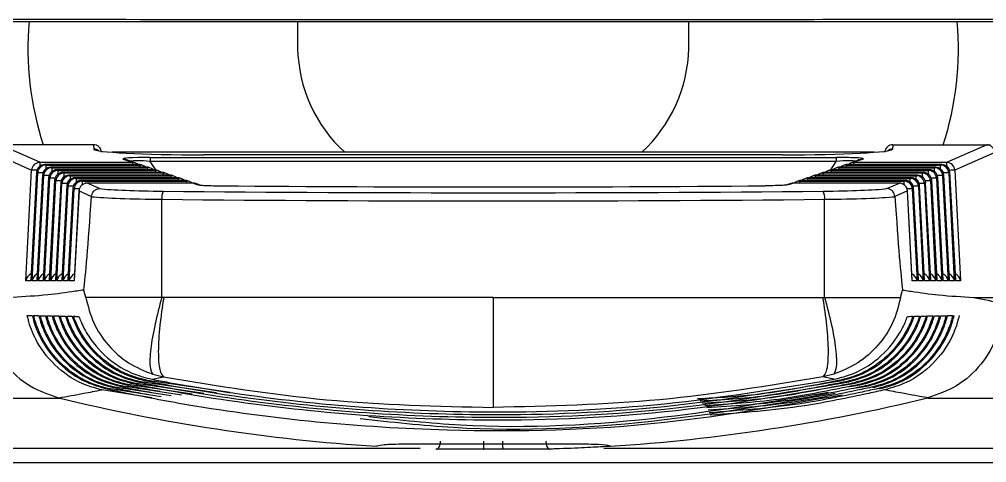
# Model space of a CAD drawing. Extents: x 11 to 120, y 2 to 94.
# Drawn here: x 54.605 to 55.792, y 11.711 to 12.256 of the extents above; entities that cross this region are included whole.
import ezdxf

# ---------------------------------------------------------------- set-up
doc = ezdxf.new("R2010")
doc.units = 0
doc.header["$MEASUREMENT"] = 0
doc.layers.add('OBJECT', color=7, linetype='CONTINUOUS')

msp = doc.modelspace()

# ---------------------------------------------------------------- linework, layer by layer
at = {"layer": 'OBJECT'}
for p, q in [((54.9465, 12.2534), (54.9465, 12.2207)), ((55.4265, 12.2207), (55.4265, 12.2534)), ((54.63, 12.0805), (54.5809, 12.1021)), ((54.6959, 12.1021), (54.581, 12.1021)), ((54.6959, 12.1021), (54.6964, 12.0967)), ((54.6959, 12.1021), (54.6959, 12.1021)), ((55.6771, 12.1021), (55.6766, 12.0967)), ((55.6771, 12.1021), (55.792, 12.1021)), ((55.6771, 12.1021), (55.6771, 12.1021)), ((55.7431, 12.0805), (55.7921, 12.1021)), ((55.792, 12.1021), (55.7969, 12.1021)), ((54.571, 12.0926), (54.62, 12.071)), ((55.6542, 12.0928), (54.7188, 12.0928)), ((54.7655, 12.0865), (55.6075, 12.0865)), ((54.7655, 12.0865), (54.7655, 12.0815)), ((55.5415, 12.0897), (54.8315, 12.0897)), ((54.8315, 12.0896), (54.8315, 12.0897)), ((55.5415, 12.0896), (54.8315, 12.0896)), ((55.5415, 12.0896), (55.5415, 12.0897)), ((55.6075, 12.0865), (55.6075, 12.0815)), ((55.802, 12.0926), (55.753, 12.071)), ((54.63, 12.0805), (54.7438, 12.0805)), ((54.63, 12.0805), (54.63, 12.0758)), ((54.7515, 12.0778), (54.636, 12.0778)), ((54.636, 12.0778), (54.6374, 12.0772)), ((54.7515, 12.0778), (54.636, 12.0778)), ((54.636, 12.0778), (54.636, 12.0778)), ((54.6374, 12.0772), (54.7533, 12.0772)), ((54.6374, 12.0772), (54.6374, 12.0725)), ((54.761, 12.0745), (54.6434, 12.0745)), ((54.6434, 12.0745), (54.6448, 12.0739)), ((54.761, 12.0745), (54.6434, 12.0745)), ((54.6434, 12.0745), (54.6434, 12.0745)), ((54.6448, 12.0739), (54.7628, 12.0739)), ((54.6448, 12.0739), (54.6448, 12.0692)), ((54.7325, 12.0843), (54.7438, 12.0805)), ((54.747, 12.0799), (54.7358, 12.0838)), ((54.7438, 12.0805), (54.7438, 12.0778)), ((54.7533, 12.0772), (54.7515, 12.0778)), ((54.7515, 12.0778), (54.7515, 12.0778)), ((54.7533, 12.0745), (54.7533, 12.0772)), ((54.7566, 12.0767), (54.7548, 12.0773)), ((54.7628, 12.0739), (54.761, 12.0745)), ((54.761, 12.0745), (54.761, 12.0745)), ((54.7628, 12.0713), (54.7628, 12.0739)), ((54.7661, 12.0734), (54.7643, 12.074)), ((55.6075, 12.0815), (54.7655, 12.0815)), ((54.7723, 12.0711), (54.7655, 12.0815)), ((55.6007, 12.0711), (55.6075, 12.0815)), ((55.6087, 12.074), (55.6069, 12.0734)), ((55.612, 12.0745), (55.6102, 12.0739)), ((55.6102, 12.0739), (55.7282, 12.0739)), ((55.6102, 12.0739), (55.6102, 12.0713)), ((55.7296, 12.0745), (55.612, 12.0745)), ((55.7296, 12.0745), (55.612, 12.0745)), ((55.612, 12.0745), (55.612, 12.0745)), ((55.6182, 12.0773), (55.6165, 12.0767)), ((55.6215, 12.0778), (55.6197, 12.0772)), ((55.6197, 12.0772), (55.7356, 12.0772)), ((55.6197, 12.0772), (55.6197, 12.0745)), ((55.737, 12.0778), (55.6215, 12.0778)), ((55.737, 12.0778), (55.6215, 12.0778)), ((55.6215, 12.0778), (55.6215, 12.0778)), ((55.6372, 12.0838), (55.626, 12.0799)), ((55.6405, 12.0843), (55.6292, 12.0805)), ((55.6292, 12.0805), (55.7431, 12.0805)), ((55.6292, 12.0778), (55.6292, 12.0805)), ((55.6369, 12.0837), (55.6341, 12.0837)), ((55.7282, 12.0739), (55.7296, 12.0745)), ((55.7282, 12.0692), (55.7282, 12.0739)), ((55.7296, 12.0745), (55.7296, 12.0745)), ((55.7356, 12.0772), (55.737, 12.0778)), ((55.7356, 12.0725), (55.7356, 12.0772)), ((55.737, 12.0778), (55.737, 12.0778)), ((55.7431, 12.0758), (55.7431, 12.0805)), ((54.613, 11.9351), (54.62, 12.071)), ((54.626, 12.0684), (54.6189, 11.9363)), ((54.6261, 12.0683), (54.6189, 11.9351)), ((54.6206, 11.9351), (54.6275, 12.0677)), ((54.6261, 12.0683), (54.626, 12.0684)), ((54.6275, 12.0677), (54.6261, 12.0683)), ((54.6335, 12.0651), (54.6265, 11.9363)), ((54.6335, 12.0651), (54.6265, 11.9351)), ((54.6282, 11.9351), (54.6349, 12.0645)), ((54.6349, 12.0645), (54.6335, 12.0651)), ((54.6335, 12.0651), (54.6335, 12.0651)), ((54.6409, 12.0618), (54.6341, 11.9363)), ((54.641, 12.0618), (54.6341, 11.9351)), ((54.6413, 12.0642), (54.6349, 12.0645)), ((54.641, 12.0618), (54.6409, 12.0618)), ((54.6424, 12.0612), (54.641, 12.0618)), ((54.7705, 12.0713), (54.6509, 12.0713)), ((54.6509, 12.0713), (54.6523, 12.0706)), ((54.7705, 12.0713), (54.6509, 12.0713)), ((54.6509, 12.0713), (54.6509, 12.0713)), ((54.6523, 12.0706), (54.7723, 12.0706)), ((54.6523, 12.0706), (54.6523, 12.066)), ((54.7801, 12.068), (54.6583, 12.068)), ((54.6583, 12.068), (54.6597, 12.0674)), ((54.7801, 12.068), (54.6583, 12.068)), ((54.6583, 12.068), (54.6583, 12.068)), ((54.6597, 12.0674), (54.7819, 12.0674)), ((54.6597, 12.0674), (54.6597, 12.0627)), ((54.7896, 12.0647), (54.6658, 12.0647)), ((54.6658, 12.0647), (54.6672, 12.0641)), ((54.7896, 12.0647), (54.6658, 12.0647)), ((54.6658, 12.0647), (54.6658, 12.0647)), ((54.6672, 12.0641), (54.7914, 12.0641)), ((54.6672, 12.0641), (54.6672, 12.0594)), ((54.7991, 12.0615), (54.6732, 12.0615)), ((54.6732, 12.0615), (54.6732, 12.0614)), ((54.6732, 12.0614), (54.6746, 12.0608)), ((54.7991, 12.0614), (54.6732, 12.0614)), ((54.7723, 12.0706), (54.7705, 12.0713)), ((54.7705, 12.0713), (54.7705, 12.0713)), ((54.7723, 12.068), (54.7723, 12.0706)), ((54.7756, 12.0701), (54.7738, 12.0707)), ((54.7819, 12.0674), (54.7801, 12.068)), ((54.7801, 12.068), (54.7801, 12.068)), ((54.7819, 12.0647), (54.7819, 12.0674)), ((54.7851, 12.0668), (54.7833, 12.0675)), ((54.7914, 12.0641), (54.7896, 12.0647)), ((54.7896, 12.0647), (54.7896, 12.0647)), ((54.7914, 12.0615), (54.7914, 12.0641)), ((54.7946, 12.0636), (54.7928, 12.0642)), ((54.7991, 12.0614), (54.7991, 12.0615)), ((54.8009, 12.0608), (54.7991, 12.0614)), ((55.5739, 12.0614), (55.5721, 12.0608)), ((55.6998, 12.0615), (55.5739, 12.0615)), ((55.5739, 12.0615), (55.5739, 12.0614)), ((55.6998, 12.0614), (55.5739, 12.0614)), ((55.5802, 12.0642), (55.5784, 12.0636)), ((55.5834, 12.0647), (55.5816, 12.0641)), ((55.5816, 12.0641), (55.7058, 12.0641)), ((55.5816, 12.0641), (55.5816, 12.0615)), ((55.7073, 12.0647), (55.5834, 12.0647)), ((55.7073, 12.0647), (55.5834, 12.0647)), ((55.5834, 12.0647), (55.5834, 12.0647)), ((55.5897, 12.0675), (55.5879, 12.0668)), ((55.593, 12.068), (55.5912, 12.0674)), ((55.5912, 12.0674), (55.7133, 12.0674)), ((55.5912, 12.0674), (55.5912, 12.0647)), ((55.7147, 12.068), (55.593, 12.068)), ((55.7147, 12.068), (55.593, 12.068)), ((55.593, 12.068), (55.593, 12.068)), ((55.5992, 12.0707), (55.5974, 12.0701)), ((55.6025, 12.0713), (55.6007, 12.0706)), ((55.6007, 12.0706), (55.7207, 12.0706)), ((55.6007, 12.0706), (55.6007, 12.068)), ((55.7221, 12.0713), (55.6025, 12.0713)), ((55.7221, 12.0713), (55.6025, 12.0713)), ((55.6025, 12.0713), (55.6025, 12.0713)), ((55.6984, 12.0608), (55.6998, 12.0614)), ((55.6998, 12.0614), (55.6998, 12.0615)), ((55.7058, 12.0641), (55.7073, 12.0647)), ((55.7058, 12.0594), (55.7058, 12.0641)), ((55.7073, 12.0647), (55.7073, 12.0647)), ((55.7133, 12.0674), (55.7147, 12.068)), ((55.7133, 12.0627), (55.7133, 12.0674)), ((55.7147, 12.068), (55.7147, 12.068)), ((55.7207, 12.0706), (55.7221, 12.0713)), ((55.7207, 12.066), (55.7207, 12.0706)), ((55.7221, 12.0713), (55.7221, 12.0713)), ((55.732, 12.0618), (55.7306, 12.0612)), ((55.7381, 12.0645), (55.7317, 12.0642)), ((55.7389, 11.9351), (55.732, 12.0618)), ((55.7321, 12.0618), (55.732, 12.0618)), ((55.7389, 11.9363), (55.7321, 12.0618)), ((55.7395, 12.0651), (55.7381, 12.0645)), ((55.7381, 12.0645), (55.7448, 11.9351)), ((55.7465, 11.9351), (55.7395, 12.0651)), ((55.7396, 12.0651), (55.7395, 12.0651)), ((55.7465, 11.9363), (55.7396, 12.0651)), ((55.7469, 12.0683), (55.7455, 12.0677)), ((55.7455, 12.0677), (55.7524, 11.9351)), ((55.747, 12.0684), (55.7469, 12.0683)), ((55.7541, 11.9351), (55.7469, 12.0683)), ((55.7541, 11.9363), (55.747, 12.0684)), ((55.753, 12.071), (55.76, 11.9351)), ((54.6359, 11.9351), (54.6424, 12.0612)), ((54.6483, 12.0585), (54.6417, 11.9363)), ((54.6484, 12.0585), (54.6418, 11.9351)), ((54.6435, 11.9351), (54.6498, 12.0579)), ((54.6484, 12.0585), (54.6483, 12.0585)), ((54.6498, 12.0579), (54.6484, 12.0585)), ((54.6558, 12.0553), (54.6494, 11.9363)), ((54.6558, 12.0553), (54.6494, 11.9351)), ((54.6511, 11.9351), (54.6573, 12.0546)), ((54.6573, 12.0546), (54.6558, 12.0553)), ((54.6558, 12.0553), (54.6558, 12.0553)), ((54.6632, 12.052), (54.657, 11.9363)), ((54.6633, 12.052), (54.657, 11.9351)), ((54.6587, 11.9351), (54.6647, 12.0514)), ((54.6633, 12.052), (54.6632, 12.052)), ((54.6647, 12.0514), (54.6633, 12.052)), ((54.6746, 12.0608), (54.8009, 12.0608)), ((54.6746, 12.0608), (54.6746, 12.0562)), ((54.8086, 12.0582), (54.6806, 12.0582)), ((54.6806, 12.0582), (54.6821, 12.0575)), ((54.8086, 12.0582), (54.6806, 12.0582)), ((54.6806, 12.0582), (54.6806, 12.0582)), ((54.6821, 12.0575), (54.8104, 12.0575)), ((54.6821, 12.0575), (54.6821, 12.0529)), ((54.8181, 12.0549), (54.6881, 12.0549)), ((54.7033, 12.0482), (54.6881, 12.0549)), ((54.8181, 12.0549), (54.6881, 12.0549)), ((54.6881, 12.0549), (54.6881, 12.0549)), ((54.8009, 12.0582), (54.8009, 12.0608)), ((54.8042, 12.0603), (54.8023, 12.0609)), ((54.8104, 12.0575), (54.8086, 12.0582)), ((54.8086, 12.0582), (54.8086, 12.0582)), ((54.8104, 12.0549), (54.8104, 12.0575)), ((54.8137, 12.057), (54.8118, 12.0576)), ((54.8181, 12.0549), (54.823, 12.0532)), ((54.8181, 12.0549), (54.8181, 12.0549)), ((54.8262, 12.0527), (54.8214, 12.0544)), ((55.5517, 12.0544), (55.5468, 12.0527)), ((55.5549, 12.0549), (55.5501, 12.0532)), ((55.685, 12.0549), (55.5549, 12.0549)), ((55.685, 12.0549), (55.5549, 12.0549)), ((55.5549, 12.0549), (55.5549, 12.0549)), ((55.5612, 12.0576), (55.5593, 12.057)), ((55.5644, 12.0582), (55.5626, 12.0575)), ((55.5626, 12.0575), (55.691, 12.0575)), ((55.5626, 12.0575), (55.5626, 12.0549)), ((55.6924, 12.0582), (55.5644, 12.0582)), ((55.6924, 12.0582), (55.5644, 12.0582)), ((55.5644, 12.0582), (55.5644, 12.0582)), ((55.5707, 12.0609), (55.5689, 12.0603)), ((55.5721, 12.0608), (55.6984, 12.0608)), ((55.5721, 12.0608), (55.5721, 12.0582)), ((55.6697, 12.0482), (55.685, 12.0549)), ((55.685, 12.0549), (55.685, 12.0549)), ((55.691, 12.0575), (55.6924, 12.0582)), ((55.691, 12.0529), (55.691, 12.0575)), ((55.6924, 12.0582), (55.6924, 12.0582)), ((55.6984, 12.0562), (55.6984, 12.0608)), ((55.7097, 12.052), (55.7083, 12.0514)), ((55.7083, 12.0514), (55.7143, 11.9351)), ((55.716, 11.9351), (55.7097, 12.052)), ((55.7098, 12.052), (55.7097, 12.052)), ((55.716, 11.9363), (55.7098, 12.052)), ((55.7172, 12.0553), (55.7158, 12.0546)), ((55.7158, 12.0546), (55.7219, 11.9351)), ((55.7237, 11.9363), (55.7172, 12.0553)), ((55.7236, 11.9351), (55.7172, 12.0553)), ((55.7172, 12.0553), (55.7172, 12.0553)), ((55.7246, 12.0585), (55.7232, 12.0579)), ((55.7232, 12.0579), (55.7295, 11.9351)), ((55.7313, 11.9351), (55.7246, 12.0585)), ((55.7247, 12.0585), (55.7246, 12.0585)), ((55.7313, 11.9363), (55.7247, 12.0585)), ((55.7306, 12.0612), (55.7372, 11.9351)), ((54.6706, 12.0487), (54.6646, 11.9363)), ((54.6707, 12.0487), (54.6646, 11.9351)), ((54.6663, 11.9351), (54.6722, 12.0481)), ((54.6707, 12.0487), (54.6706, 12.0487)), ((54.6722, 12.0481), (54.6707, 12.0487)), ((54.6781, 12.0455), (54.6722, 11.9363)), ((54.6782, 12.0454), (54.6722, 11.9351)), ((54.6781, 12.0455), (54.6782, 12.0454)), ((54.6782, 12.0454), (54.6936, 12.0386)), ((54.6936, 12.0386), (54.6936, 12.0383)), ((55.6949, 12.0454), (55.6794, 12.0386)), ((55.6794, 12.0386), (55.6794, 12.0383)), ((55.7008, 11.9363), (55.6949, 12.0455)), ((55.6949, 12.0454), (55.6949, 12.0455)), ((55.7008, 11.9351), (55.6949, 12.0454)), ((55.7023, 12.0487), (55.7009, 12.0481)), ((55.7009, 12.0481), (55.7067, 11.9351)), ((55.7084, 11.9351), (55.7023, 12.0487)), ((55.7024, 12.0487), (55.7023, 12.0487)), ((55.7084, 11.9363), (55.7024, 12.0487)), ((54.7798, 11.9146), (54.7798, 12.0351)), ((55.5932, 11.9146), (55.5932, 12.0351)), ((54.6189, 11.9351), (54.613, 11.9351)), ((54.6265, 11.9351), (54.6206, 11.9351)), ((54.6341, 11.9351), (54.6282, 11.9351)), ((54.6418, 11.9351), (54.6359, 11.9351)), ((54.6494, 11.9351), (54.6435, 11.9351)), ((54.657, 11.9351), (54.6511, 11.9351)), ((54.6646, 11.9351), (54.6587, 11.9351)), ((54.6722, 11.9351), (54.6663, 11.9351)), ((55.7067, 11.9351), (55.7008, 11.9351)), ((55.7143, 11.9351), (55.7084, 11.9351)), ((55.7219, 11.9351), (55.716, 11.9351)), ((55.7295, 11.9351), (55.7236, 11.9351)), ((55.7372, 11.9351), (55.7313, 11.9351)), ((55.7448, 11.9351), (55.7389, 11.9351)), ((55.7524, 11.9351), (55.7465, 11.9351)), ((55.76, 11.9351), (55.7541, 11.9351)), ((54.6865, 11.9146), (54.6842, 11.9236)), ((55.6865, 11.9146), (55.6888, 11.9236)), ((54.7822, 11.9146), (54.7798, 11.9146)), ((55.5908, 11.9146), (55.5932, 11.9146)), ((55.7761, 11.9146), (55.8115, 11.9146)), ((54.7605, 11.8121), (54.7621, 11.8125)), ((54.8637, 11.7977), (54.7621, 11.8125)), ((54.7685, 11.8139), (54.7818, 11.8168)), ((54.7686, 11.8201), (54.7818, 11.8168)), ((55.6044, 11.8201), (55.5912, 11.8168)), ((55.6045, 11.8139), (55.5912, 11.8168)), ((55.6125, 11.8121), (55.6109, 11.8125)), ((54.7674, 11.7913), (54.7061, 11.8009)), ((54.7124, 11.8022), (54.7141, 11.8025)), ((54.779, 11.7924), (54.7141, 11.8025)), ((54.7205, 11.8038), (54.7221, 11.8041)), ((54.7911, 11.7935), (54.7221, 11.8041)), ((54.7285, 11.8054), (54.7301, 11.8057)), ((54.8038, 11.7945), (54.7301, 11.8057)), ((54.7365, 11.807), (54.7381, 11.8074)), ((54.8172, 11.7955), (54.7381, 11.8074)), ((54.7445, 11.8087), (54.7461, 11.809)), ((54.8315, 11.7963), (54.7461, 11.809)), ((54.7525, 11.8104), (54.7541, 11.8107)), ((54.8469, 11.7971), (54.7541, 11.8107)), ((55.6205, 11.8104), (55.6189, 11.8107)), ((55.6241, 11.8051), (55.6365, 11.807)), ((55.6285, 11.8087), (55.6269, 11.809)), ((55.6322, 11.8035), (55.6446, 11.8054)), ((55.6365, 11.807), (55.6349, 11.8074)), ((55.6446, 11.8054), (55.6429, 11.8057)), ((55.6526, 11.8038), (55.6509, 11.8041)), ((55.6606, 11.8022), (55.659, 11.8025)), ((53.2275, 11.7908), (54.6546, 11.7908)), ((54.6531, 11.7912), (54.6532, 11.7912)), ((55.72, 11.7912), (55.7198, 11.7912)), ((55.7204, 11.7908), (57.1455, 11.7908)), ((55.097, 11.7289), (53.4015, 11.7289)), ((55.0431, 11.7316), (55.0431, 11.7316)), ((56.9715, 11.7289), (55.3221, 11.7289)), ((55.3299, 11.7316), (55.3299, 11.7316)), ((55.1743, 11.728), (55.1743, 11.728)), ((55.1987, 11.728), (55.1987, 11.728)), ((54.1341, 11.7115), (56.2389, 11.7115))]:
    msp.add_line(p, q, dxfattribs=at)
for centre, radius, start, end in [((55.0037, 12.2209), 0.3882, 175.2035, 197.8335), ((55.3711, 12.2207), 0.3864, 342.1132, 4.8497), ((55.1244, 12.2241), 0.1779, 181.0688, 227.5241), ((55.2486, 12.2241), 0.1779, 312.4759, 358.9312), ((54.6959, 12.0921), 0.01, 5, 90), ((55.6771, 12.0921), 0.01, 90, 175), ((54.6964, 12.0867), 0.01, 52.3681, 90.0221), ((55.6766, 12.0867), 0.01, 89.9779, 127.6319), ((54.6301, 12.0704), 0.01, 90.5775, 176.7662), ((54.636, 12.0678), 0.01, 90, 176.9163), ((54.6361, 12.0678), 0.01, 90.5783, 176.7662), ((54.6375, 12.0672), 0.01, 90.5783, 176.7662), ((54.6434, 12.0645), 0.01, 90, 176.9163), ((54.6435, 12.0645), 0.01, 90.5783, 176.7662), ((54.6449, 12.0639), 0.01, 90.5775, 176.7662), ((54.7326, 12.0746), 0.00976, 71.0233, 90.4718), ((54.7439, 12.0707), 0.00976, 71.024, 90.4712), ((54.7438, 12.0705), 0.01, 47.2005, 71.0172), ((54.7515, 12.0678), 0.01, 71.0172, 90), ((54.7516, 12.068), 0.00976, 71.0233, 90.4718), ((54.7534, 12.0674), 0.00976, 71.0238, 90.4713), ((54.7533, 12.0672), 0.01, 47.226, 71.0172), ((54.761, 12.0645), 0.01, 71.0172, 90), ((54.7611, 12.0648), 0.00976, 71.024, 90.4712), ((54.7629, 12.0642), 0.00976, 71.024, 90.4712), ((54.7628, 12.0639), 0.01, 47.2514, 71.0172), ((55.6102, 12.0639), 0.01, 108.9828, 132.7486), ((55.6101, 12.0642), 0.00976, 89.5288, 108.976), ((55.612, 12.0645), 0.01, 90, 108.9828), ((55.6119, 12.0648), 0.00976, 89.5288, 108.976), ((55.6197, 12.0672), 0.01, 108.9828, 132.774), ((55.6196, 12.0674), 0.00976, 89.5287, 108.9762), ((55.6215, 12.0678), 0.01, 90, 108.9828), ((55.6214, 12.068), 0.00976, 89.5282, 108.9767), ((55.6292, 12.0705), 0.01, 108.9828, 132.7995), ((55.6292, 12.0707), 0.00976, 89.5288, 108.976), ((55.6404, 12.0746), 0.00976, 89.5282, 108.9767), ((55.7281, 12.0639), 0.01, 3.2338, 89.4225), ((55.7296, 12.0645), 0.01, 3.0837, 90), ((55.7295, 12.0645), 0.01, 3.2338, 89.4217), ((55.7355, 12.0672), 0.01, 3.2338, 89.4217), ((55.737, 12.0678), 0.01, 3.0837, 90), ((55.7369, 12.0678), 0.01, 3.2338, 89.4217), ((55.743, 12.0704), 0.01, 3.2338, 89.4225), ((54.6129, 11.8159), 0.2552, 86.9544, 88.3925), ((54.6186, 11.7691), 0.2988, 87.0612, 88.2881), ((54.6509, 12.0613), 0.01, 90, 176.9163), ((54.651, 12.0612), 0.01, 90.5783, 176.7662), ((54.6524, 12.0606), 0.01, 90.5783, 176.7662), ((54.6583, 12.058), 0.01, 90, 176.9163), ((54.6584, 12.058), 0.01, 90.5781, 176.7667), ((54.6598, 12.0573), 0.01, 90.5775, 176.7662), ((54.6658, 12.0547), 0.01, 90, 176.9163), ((54.6659, 12.0547), 0.01, 90.5781, 176.7667), ((54.6673, 12.0541), 0.01, 90.5775, 176.7662), ((54.6732, 12.0515), 0.01, 90, 176.9163), ((54.6733, 12.0514), 0.01, 90.5782, 176.7665), ((54.7705, 12.0613), 0.01, 71.0172, 90), ((54.7706, 12.0615), 0.00976, 71.024, 90.4712), ((54.7724, 12.0609), 0.00975, 71.0131, 90.477), ((54.7723, 12.0607), 0.01, 47.2769, 71.0172), ((54.7801, 12.058), 0.01, 71.0172, 90), ((54.7801, 12.0582), 0.00976, 71.0233, 90.4718), ((54.7819, 12.0576), 0.00976, 71.024, 90.4712), ((54.7819, 12.0574), 0.01, 47.3024, 71.0172), ((54.7896, 12.0547), 0.01, 71.0172, 90), ((54.7896, 12.055), 0.00976, 71.0233, 90.4718), ((54.7915, 12.0543), 0.00976, 71.0233, 90.4718), ((54.7914, 12.0541), 0.01, 47.3279, 71.0172), ((54.7991, 12.0515), 0.01, 71.0172, 90), ((54.7992, 12.0517), 0.00976, 71.024, 90.4712), ((55.5739, 12.0515), 0.01, 90, 108.9828), ((55.5739, 12.0517), 0.00976, 89.5288, 108.976), ((55.5816, 12.0541), 0.01, 108.9828, 132.6721), ((55.5816, 12.0543), 0.00976, 89.5282, 108.9767), ((55.5834, 12.0547), 0.01, 90, 108.9828), ((55.5834, 12.055), 0.00976, 89.5282, 108.9767), ((55.5912, 12.0574), 0.01, 108.9828, 132.6976), ((55.5911, 12.0576), 0.00976, 89.5288, 108.976), ((55.593, 12.058), 0.01, 90, 108.9828), ((55.5929, 12.0582), 0.00976, 89.5282, 108.9767), ((55.6007, 12.0607), 0.01, 108.9828, 132.7231), ((55.6006, 12.0609), 0.00975, 89.523, 108.9869), ((55.6025, 12.0613), 0.01, 90, 108.9828), ((55.6024, 12.0615), 0.00976, 89.5288, 108.976), ((55.6998, 12.0515), 0.01, 3.0837, 90), ((55.6997, 12.0514), 0.01, 3.2335, 89.4218), ((55.7057, 12.0541), 0.01, 3.2338, 89.4225), ((55.7073, 12.0547), 0.01, 3.0837, 90), ((55.7072, 12.0547), 0.01, 3.2333, 89.4219), ((55.7132, 12.0573), 0.01, 3.2338, 89.4225), ((55.7147, 12.058), 0.01, 3.0837, 90), ((55.7146, 12.058), 0.01, 3.2333, 89.4219), ((55.7206, 12.0606), 0.01, 3.2338, 89.4217), ((55.7221, 12.0613), 0.01, 3.0837, 90), ((55.722, 12.0612), 0.01, 3.2338, 89.4217), ((55.7545, 11.7691), 0.2988, 91.7119, 92.9388), ((55.7588, 11.8476), 0.2234, 91.5052, 93.1478), ((54.6323, 11.7348), 0.3265, 87.1156, 88.2357), ((54.644, 11.835), 0.223, 86.8566, 88.4944), ((54.6514, 11.8317), 0.223, 86.8588, 88.4945), ((54.6747, 12.0508), 0.01, 90.5782, 176.7657), ((54.6589, 11.8288), 0.2226, 86.8581, 88.4949), ((54.6806, 12.0482), 0.01, 90, 176.9163), ((54.6807, 12.0481), 0.01, 90.5783, 176.7664), ((54.6822, 12.0475), 0.01, 90.5773, 176.7666), ((54.6881, 12.0449), 0.01, 90, 176.9163), ((54.6882, 12.0449), 0.01, 90.5785, 176.7662), ((54.801, 12.0511), 0.00976, 71.024, 90.4712), ((54.8009, 12.0508), 0.01, 47.3534, 71.0172), ((54.8086, 12.0482), 0.01, 71.0172, 90), ((54.8087, 12.0484), 0.00976, 71.0233, 90.4718), ((54.8105, 12.0478), 0.00976, 71.0233, 90.4718), ((54.8104, 12.0476), 0.01, 47.3789, 71.0172), ((54.8181, 12.0449), 0.01, 71.0172, 90), ((54.8182, 12.0451), 0.00976, 71.0233, 90.4718), ((54.823, 12.0435), 0.00976, 71.0233, 90.4718), ((55.55, 12.0435), 0.00976, 89.5282, 108.9767), ((55.5549, 12.0449), 0.01, 90, 108.9828), ((55.5548, 12.0451), 0.00976, 89.5282, 108.9767), ((55.5626, 12.0476), 0.01, 108.9828, 132.6211), ((55.5625, 12.0478), 0.00976, 89.5282, 108.9767), ((55.5644, 12.0482), 0.01, 90, 108.9828), ((55.5643, 12.0484), 0.00976, 89.5282, 108.9767), ((55.5721, 12.0508), 0.01, 108.9828, 132.6466), ((55.572, 12.0511), 0.00976, 89.5288, 108.976), ((55.685, 12.0449), 0.01, 3.0837, 90), ((55.6848, 12.0449), 0.01, 3.2338, 89.4215), ((55.6909, 12.0475), 0.01, 3.2334, 89.4227), ((55.6924, 12.0482), 0.01, 3.0837, 90), ((55.6923, 12.0481), 0.01, 3.2336, 89.4217), ((55.6983, 12.0508), 0.01, 3.2343, 89.4218), ((55.7142, 11.8288), 0.2226, 91.5051, 93.1419), ((55.7216, 11.8317), 0.223, 91.5055, 93.1412), ((55.7291, 11.835), 0.223, 91.5056, 93.1434), ((55.7407, 11.7348), 0.3265, 91.7643, 92.8844), ((54.6663, 11.8251), 0.2231, 86.8619, 88.4934), ((54.7968, 12.0372), 0.0171, 152.4553, 187.0246), ((55.5763, 12.0372), 0.0171, 352.9754, 27.5447), ((55.7067, 11.8251), 0.2231, 91.5066, 93.1381), ((55.1865, 13.9771), 2.25, 256.2899, 266.3463), ((55.1865, 13.9771), 2.25, 273.6537, 283.7101)]:
    msp.add_arc(centre, radius, start, end, dxfattribs=at)
for centre, major_axis, ratio, start_param, end_param in [((55.7688, 12.0921), (0.0253, 0.0094), 0.138337, 0.351347, 0.357701), ((55.7921, 12.0921), (-0.00206, 0.00979), 0.992047, 4.559084, 6.071166), ((54.8319, 12.0968), (0.1355, 0), 0.052561, 3.146183, 4.709383), ((54.7802, 12.0839), (0.0482, -0.0008), 0.049658, 1.8811, 3.292626), ((55.5411, 12.0968), (0.1355, 0), 0.052561, 4.715395, 6.278595), ((55.5928, 12.0839), (0.0482, 0.0008), 0.049658, 6.132152, 7.543678), ((54.7802, 12.0739), (0.04, -0.0068), 0.131783, 1.969122, 2.906286), ((55.5928, 12.0739), (0.04, 0.0068), 0.131783, 0.687541, 1.17247), ((55.5928, 12.0739), (0.04, 0.0068), 0.131783, 0.235307, 0.687541), ((55.1865, 12.1649), (2.1693, 0), 0.052827, 4.557874, 4.866904), ((54.8015, 14.2043), (0.1191, 2.2897), 0.00637, 3.231059, 3.472172), ((54.8015, 12.0408), (0.12, 0), 0.048402, 3.594014, 4.530635), ((54.8015, 12.0508), (0.11, 0), 0.052802, 3.609101, 4.530635), ((55.1865, 12.1614), (2.24, 0), 0.052802, 4.530635, 4.894143), ((55.5715, 12.0508), (0.11, 0), 0.052802, 4.894143, 5.815677), ((55.5715, 12.0408), (0.12, 0), 0.048402, 4.894143, 5.830764), ((55.5715, 14.2043), (-0.1191, 2.2897), 0.00637, 2.811013, 3.052126), ((55.1865, 12.1514), (2.25, 0), 0.052568, 4.530635, 4.894143), ((54.6229, 11.9346), (0.0077, 0.00731), 0.885668, 1.241251, 2.26901), ((54.6305, 11.9346), (0.0077, 0.00731), 0.885668, 1.241251, 2.26901), ((54.6382, 11.9346), (0.0077, 0.00731), 0.885668, 1.241251, 2.26901), ((54.6458, 11.9346), (0.0077, 0.00731), 0.885668, 1.241251, 2.26901), ((54.6534, 11.9346), (0.0077, 0.00731), 0.885668, 1.241251, 2.26901), ((54.661, 11.9346), (0.0077, 0.00731), 0.885668, 1.241251, 2.26901), ((54.6686, 11.9346), (0.0077, 0.00731), 0.885668, 1.241251, 2.26901), ((54.6762, 11.9346), (0.0077, 0.00731), 0.885668, 1.241251, 2.26901), ((55.6968, 11.9346), (0.0077, -0.00731), 0.885668, 0.872583, 1.900342), ((55.7044, 11.9346), (0.0077, -0.00731), 0.885668, 0.872583, 1.900342), ((55.712, 11.9346), (0.0077, -0.00731), 0.885668, 0.872583, 1.900342), ((55.7196, 11.9346), (0.0077, -0.00731), 0.885668, 0.872583, 1.900342), ((55.7272, 11.9346), (0.0077, -0.00731), 0.885668, 0.872583, 1.900342), ((55.7349, 11.9346), (0.0077, -0.00731), 0.885668, 0.872583, 1.900342), ((55.7425, 11.9346), (0.0077, -0.00731), 0.885668, 0.872583, 1.900342), ((55.7501, 11.9346), (0.0077, -0.00731), 0.885668, 0.872583, 1.900342), ((56.3049, 13.9771), (2.3412, 0), 0.904333, 4.484542, 4.500054), ((55.1865, 11.7203), (0.1429, 0), 0.054262, 1.485384, 1.656209)]:
    msp.add_ellipse(centre, major_axis=major_axis, ratio=ratio, start_param=start_param, end_param=end_param, dxfattribs=at)
for points, knots in [([(54.5487, 12.2562), (54.6395, 12.2562), (54.8218, 12.2562), (55.1296, 12.2561), (55.466, 12.2562), (55.706, 12.2562), (55.8243, 12.2562)], [0, 0, 0, 0, 0.215255, 0.431981, 0.720155, 1, 1, 1, 1]), ([(54.5515, 12.2534), (54.6423, 12.2534), (54.8244, 12.2534), (55.1313, 12.2534), (55.4661, 12.2534), (55.7042, 12.2534), (55.8215, 12.2534)], [0, 0, 0, 0, 0.216142, 0.433859, 0.72104, 1, 1, 1, 1]), ([(55.6358, 12.0857), (55.6348, 12.0858), (55.6318, 12.0861), (55.6223, 12.0863), (55.6132, 12.0865), (55.6081, 12.0865), (55.6075, 12.0865)], [0, 0, 0, 0, 0.168657, 0.528921, 0.947396, 1, 1, 1, 1]), ([(54.823, 12.0532), (54.8239, 12.053), (54.8258, 12.0526), (54.8331, 12.0521), (54.8425, 12.0518), (54.8494, 12.0517), (54.8526, 12.0517)], [0, 0, 0, 0, 0.261885, 0.524406, 0.776422, 1, 1, 1, 1]), ([(55.5501, 12.0532), (55.5491, 12.053), (55.5472, 12.0526), (55.5399, 12.0521), (55.5305, 12.0518), (55.5236, 12.0517), (55.5204, 12.0517)], [0, 0, 0, 0, 0.261885, 0.524406, 0.776422, 1, 1, 1, 1]), ([(54.6936, 12.0386), (54.6938, 12.0397), (54.6941, 12.042), (54.6959, 12.0448), (54.6985, 12.047), (54.701, 12.048), (54.7027, 12.0482), (54.7032, 12.0482), (54.7033, 12.0482)], [0, 0, 0, 0, 0.219279, 0.438503, 0.65924, 0.882985, 0.985836, 1, 1, 1, 1]), ([(55.6794, 12.0386), (55.6793, 12.0397), (55.6789, 12.042), (55.6771, 12.0448), (55.6746, 12.047), (55.672, 12.048), (55.6703, 12.0482), (55.6698, 12.0482), (55.6697, 12.0482)], [0, 0, 0, 0, 0.219279, 0.438503, 0.65924, 0.882985, 0.985836, 1, 1, 1, 1]), ([(54.6842, 11.9236), (54.6835, 11.9235), (54.6799, 11.923), (54.6652, 11.9208), (54.6367, 11.9168), (54.6112, 11.9154), (54.5969, 11.9146)], [0, 0, 0, 0, 0.024147, 0.120738, 0.507103, 1, 1, 1, 1]), ([(55.6888, 11.9236), (55.6896, 11.9235), (55.6931, 11.923), (55.7078, 11.9208), (55.7363, 11.9168), (55.7618, 11.9154), (55.7761, 11.9146)], [0, 0, 0, 0, 0.024147, 0.120738, 0.507103, 1, 1, 1, 1]), ([(54.5615, 11.9074), (54.5629, 11.8939), (54.5656, 11.8669), (54.5864, 11.8313), (54.6161, 11.8039), (54.641, 11.7954), (54.6531, 11.7912)], [0, 0, 0, 0, 0.253584, 0.507165, 0.760848, 1, 1, 1, 1]), ([(54.7798, 11.9146), (54.7691, 11.9146), (54.7478, 11.9146), (54.7205, 11.9146), (54.6985, 11.9146), (54.6905, 11.9146), (54.6865, 11.9146)], [0, 0, 0, 0, 0.249999, 0.5, 0.750001, 1, 1, 1, 1]), ([(54.6865, 11.9146), (54.6892, 11.9039), (54.6947, 11.8825), (54.7134, 11.8549), (54.7381, 11.8325), (54.7585, 11.8243), (54.7686, 11.8201)], [0, 0, 0, 0, 0.25, 0.5, 0.75, 1, 1, 1, 1]), ([(54.7798, 11.9146), (54.7768, 11.9034), (54.7707, 11.8804), (54.7656, 11.85), (54.7645, 11.8276), (54.7673, 11.8226), (54.7686, 11.8201)], [0, 0, 0, 0, 0.2415612, 0.5000009, 0.7584397, 1, 1, 1, 1]), ([(54.7822, 11.9146), (54.7804, 11.9028), (54.7767, 11.8785), (54.775, 11.8467), (54.7765, 11.8236), (54.7801, 11.819), (54.7818, 11.8168)], [0, 0, 0, 0, 0.24117, 0.5, 0.758832, 1, 1, 1, 1]), ([(55.1865, 11.9146), (55.1187, 11.9146), (54.9831, 11.9146), (54.8492, 11.9146), (54.7822, 11.9146)], [0, 0, 0, 0, 0.5, 1, 1, 1, 1]), ([(55.1865, 11.9146), (55.2543, 11.9146), (55.3899, 11.9146), (55.5238, 11.9146), (55.5908, 11.9146)], [0, 0, 0, 0, 0.5, 1, 1, 1, 1]), ([(55.1865, 11.9146), (55.1865, 11.898), (55.1865, 11.8637), (55.1865, 11.8191), (55.1865, 11.7874), (55.1865, 11.7819), (55.1865, 11.7793)], [0, 0, 0, 0, 0.240773, 0.5, 0.759228, 1, 1, 1, 1]), ([(55.5908, 11.9146), (55.5926, 11.9028), (55.5963, 11.8785), (55.598, 11.8467), (55.5965, 11.8236), (55.5929, 11.819), (55.5912, 11.8168)], [0, 0, 0, 0, 0.24117, 0.5, 0.758832, 1, 1, 1, 1]), ([(55.5932, 11.9146), (55.5962, 11.9034), (55.6023, 11.8804), (55.6074, 11.85), (55.6085, 11.8276), (55.6057, 11.8226), (55.6044, 11.8201)], [0, 0, 0, 0, 0.2415612, 0.5000009, 0.7584397, 1, 1, 1, 1]), ([(55.5932, 11.9146), (55.6039, 11.9146), (55.6252, 11.9146), (55.6525, 11.9146), (55.6746, 11.9146), (55.6825, 11.9146), (55.6865, 11.9146)], [0, 0, 0, 0, 0.249999, 0.5, 0.750001, 1, 1, 1, 1]), ([(55.6865, 11.9146), (55.6838, 11.9039), (55.6784, 11.8825), (55.6596, 11.8549), (55.6349, 11.8325), (55.6145, 11.8243), (55.6044, 11.8201)], [0, 0, 0, 0, 0.25, 0.5, 0.75, 1, 1, 1, 1]), ([(55.8115, 11.9074), (55.8101, 11.8939), (55.8074, 11.8669), (55.7866, 11.8313), (55.7569, 11.8039), (55.732, 11.7954), (55.72, 11.7912)], [0, 0, 0, 0, 0.253584, 0.507165, 0.760848, 1, 1, 1, 1]), ([(54.6147, 11.8924), (54.6155, 11.8924), (54.6176, 11.8924), (54.6197, 11.8924), (54.6209, 11.8923)], [0, 0, 0, 0, 0.412557, 1, 1, 1, 1]), ([(54.7061, 11.8009), (54.6996, 11.8027), (54.6801, 11.808), (54.6509, 11.8265), (54.6279, 11.8549), (54.618, 11.8784), (54.6153, 11.8898), (54.6147, 11.8924)], [0, 0, 0, 0, 0.147376, 0.444496, 0.741154, 0.940222, 1, 1, 1, 1]), ([(54.6209, 11.8923), (54.6215, 11.8897), (54.6238, 11.8806), (54.6324, 11.8594), (54.6525, 11.832), (54.6824, 11.8108), (54.7039, 11.8046), (54.7124, 11.8022)], [0, 0, 0, 0, 0.059553, 0.208066, 0.505163, 0.802607, 1, 1, 1, 1]), ([(54.6227, 11.8923), (54.6235, 11.8923), (54.6256, 11.8922), (54.6277, 11.8922), (54.6289, 11.8922)], [0, 0, 0, 0, 0.412532, 1, 1, 1, 1]), ([(54.7141, 11.8025), (54.7076, 11.8042), (54.6881, 11.8095), (54.6589, 11.8278), (54.636, 11.8559), (54.6261, 11.8788), (54.6233, 11.8897), (54.6227, 11.8923)], [0, 0, 0, 0, 0.148954, 0.44926, 0.7491, 0.940502, 1, 1, 1, 1]), ([(54.6289, 11.8922), (54.6296, 11.8896), (54.632, 11.8806), (54.6409, 11.8595), (54.6614, 11.8324), (54.6912, 11.812), (54.7123, 11.806), (54.7205, 11.8038)], [0, 0, 0, 0, 0.059276, 0.209421, 0.509831, 0.810598, 1, 1, 1, 1]), ([(54.7221, 11.8041), (54.7156, 11.8058), (54.6961, 11.811), (54.6668, 11.8292), (54.6442, 11.8569), (54.6342, 11.8792), (54.6314, 11.8896), (54.6307, 11.8921)], [0, 0, 0, 0, 0.150605, 0.454244, 0.75741, 0.940779, 1, 1, 1, 1]), ([(54.6307, 11.8921), (54.6316, 11.8921), (54.6337, 11.8921), (54.6358, 11.892), (54.637, 11.892)], [0, 0, 0, 0, 0.412495, 1, 1, 1, 1]), ([(54.637, 11.892), (54.6377, 11.8895), (54.6403, 11.8806), (54.6494, 11.8597), (54.6704, 11.8328), (54.7001, 11.8132), (54.7207, 11.8075), (54.7285, 11.8054)], [0, 0, 0, 0, 0.059002, 0.210856, 0.514734, 0.81898, 1, 1, 1, 1]), ([(54.6388, 11.892), (54.6397, 11.892), (54.6418, 11.8919), (54.6439, 11.8919), (54.6451, 11.8919)], [0, 0, 0, 0, 0.4124702, 1, 1, 1, 1]), ([(54.7301, 11.8057), (54.7236, 11.8074), (54.7041, 11.8126), (54.6747, 11.8307), (54.6523, 11.8579), (54.6424, 11.8796), (54.6395, 11.8895), (54.6388, 11.892)], [0, 0, 0, 0, 0.152333, 0.459461, 0.766109, 0.941054, 1, 1, 1, 1]), ([(54.6451, 11.8919), (54.6459, 11.8894), (54.6486, 11.8806), (54.658, 11.8599), (54.6793, 11.8333), (54.709, 11.8144), (54.7292, 11.809), (54.7365, 11.807)], [0, 0, 0, 0, 0.058732, 0.212375, 0.519887, 0.827778, 1, 1, 1, 1]), ([(54.647, 11.8918), (54.6478, 11.8918), (54.6499, 11.8918), (54.6521, 11.8917), (54.6533, 11.8917)], [0, 0, 0, 0, 0.4124332, 1, 1, 1, 1]), ([(54.7381, 11.8074), (54.7316, 11.809), (54.712, 11.8141), (54.6826, 11.8321), (54.6604, 11.8589), (54.6506, 11.8801), (54.6477, 11.8894), (54.647, 11.8918)], [0, 0, 0, 0, 0.154143, 0.464926, 0.775223, 0.941326, 1, 1, 1, 1]), ([(54.6533, 11.8917), (54.6541, 11.8893), (54.6569, 11.8805), (54.6666, 11.86), (54.6884, 11.8338), (54.7179, 11.8156), (54.7377, 11.8105), (54.7445, 11.8087)], [0, 0, 0, 0, 0.0584636, 0.2139826, 0.5253072, 0.8370208, 1, 1, 1, 1]), ([(54.6551, 11.8917), (54.656, 11.8917), (54.6581, 11.8916), (54.6603, 11.8916), (54.6615, 11.8915)], [0, 0, 0, 0, 0.4123962, 1, 1, 1, 1]), ([(54.7461, 11.809), (54.7396, 11.8107), (54.72, 11.8157), (54.6906, 11.8336), (54.6686, 11.8599), (54.6588, 11.8805), (54.6559, 11.8893), (54.6551, 11.8917)], [0, 0, 0, 0, 0.156042, 0.470658, 0.7847814, 0.9415951, 1, 1, 1, 1]), ([(54.6615, 11.8915), (54.6623, 11.8892), (54.6653, 11.8805), (54.6753, 11.8602), (54.6975, 11.8343), (54.7268, 11.8169), (54.7462, 11.812), (54.7525, 11.8104)], [0, 0, 0, 0, 0.058199, 0.215687, 0.531014, 0.846742, 1, 1, 1, 1]), ([(54.6634, 11.8915), (54.6642, 11.8915), (54.6664, 11.8915), (54.6685, 11.8914), (54.6698, 11.8914)], [0, 0, 0, 0, 0.412352, 1, 1, 1, 1]), ([(54.7541, 11.8107), (54.7476, 11.8124), (54.728, 11.8173), (54.6985, 11.8351), (54.6767, 11.861), (54.667, 11.881), (54.6642, 11.8892), (54.6634, 11.8915)], [0, 0, 0, 0, 0.158035, 0.476676, 0.794816, 0.94186, 1, 1, 1, 1]), ([(54.6698, 11.8914), (54.6706, 11.8891), (54.6737, 11.8805), (54.684, 11.8604), (54.7066, 11.8349), (54.7358, 11.8181), (54.7547, 11.8135), (54.7605, 11.8121)], [0, 0, 0, 0, 0.057936, 0.217495, 0.537029, 0.856977, 1, 1, 1, 1]), ([(54.6716, 11.8913), (54.6725, 11.8913), (54.6746, 11.8913), (54.6768, 11.8912), (54.6781, 11.8912)], [0, 0, 0, 0, 0.412308, 1, 1, 1, 1]), ([(54.7621, 11.8125), (54.7556, 11.8141), (54.736, 11.819), (54.7064, 11.8367), (54.6849, 11.862), (54.6752, 11.8814), (54.6724, 11.8891), (54.6716, 11.8913)], [0, 0, 0, 0, 0.16013, 0.483001, 0.805363, 0.942123, 1, 1, 1, 1]), ([(54.6781, 11.8912), (54.6789, 11.889), (54.6821, 11.8805), (54.6928, 11.8606), (54.7158, 11.8354), (54.7448, 11.8195), (54.7632, 11.8151), (54.7685, 11.8139)], [0, 0, 0, 0, 0.057677, 0.219413, 0.543377, 0.867764, 1, 1, 1, 1]), ([(55.6045, 11.8139), (55.611, 11.8155), (55.6307, 11.8203), (55.6604, 11.8379), (55.6817, 11.8629), (55.6914, 11.8818), (55.6941, 11.889), (55.695, 11.8912)], [0, 0, 0, 0, 0.161729, 0.488574, 0.814943, 0.942319, 1, 1, 1, 1]), ([(55.7014, 11.8913), (55.7006, 11.8891), (55.6975, 11.8805), (55.6871, 11.8604), (55.6645, 11.835), (55.6354, 11.8184), (55.6166, 11.8139), (55.6109, 11.8125)], [0, 0, 0, 0, 0.057874, 0.218012, 0.538018, 0.858388, 1, 1, 1, 1]), ([(55.6125, 11.8121), (55.619, 11.8137), (55.6387, 11.8186), (55.6683, 11.8364), (55.6899, 11.8619), (55.6997, 11.8814), (55.7024, 11.8891), (55.7033, 11.8914)], [0, 0, 0, 0, 0.159551, 0.48199, 0.803962, 0.942061, 1, 1, 1, 1]), ([(55.7097, 11.8915), (55.7089, 11.8892), (55.7059, 11.8805), (55.6958, 11.8602), (55.6736, 11.8345), (55.6444, 11.8171), (55.6251, 11.8123), (55.6189, 11.8107)], [0, 0, 0, 0, 0.058136, 0.21618, 0.531949, 0.848068, 1, 1, 1, 1]), ([(55.6205, 11.8104), (55.627, 11.812), (55.6466, 11.817), (55.6762, 11.8349), (55.6981, 11.8608), (55.7079, 11.8809), (55.7107, 11.8892), (55.7115, 11.8915)], [0, 0, 0, 0, 0.157481, 0.475733, 0.793524, 0.941798, 1, 1, 1, 1]), ([(55.7179, 11.8917), (55.7171, 11.8893), (55.7143, 11.8805), (55.7045, 11.8601), (55.6827, 11.8339), (55.6533, 11.8159), (55.6336, 11.8108), (55.6269, 11.809)], [0, 0, 0, 0, 0.0584018, 0.2144517, 0.5261926, 0.8382684, 1, 1, 1, 1]), ([(55.6285, 11.8087), (55.635, 11.8104), (55.6546, 11.8154), (55.6842, 11.8334), (55.7062, 11.8597), (55.7161, 11.8804), (55.7189, 11.8893), (55.7197, 11.8917)], [0, 0, 0, 0, 0.155511, 0.469778, 0.783591, 0.941533, 1, 1, 1, 1]), ([(55.7261, 11.8918), (55.7253, 11.8894), (55.7226, 11.8806), (55.7131, 11.8599), (55.6918, 11.8334), (55.6623, 11.8146), (55.6421, 11.8093), (55.6349, 11.8074)], [0, 0, 0, 0, 0.058671, 0.212822, 0.520728, 0.828954, 1, 1, 1, 1]), ([(55.6365, 11.807), (55.643, 11.8087), (55.6626, 11.8138), (55.6921, 11.8319), (55.7144, 11.8587), (55.7243, 11.88), (55.7271, 11.8894), (55.7279, 11.8919)], [0, 0, 0, 0, 0.153634, 0.464105, 0.774128, 0.941265, 1, 1, 1, 1]), ([(55.7342, 11.892), (55.7335, 11.8895), (55.7309, 11.8806), (55.7217, 11.8597), (55.7008, 11.833), (55.6712, 11.8134), (55.6506, 11.8078), (55.6429, 11.8057)], [0, 0, 0, 0, 0.058943, 0.211284, 0.515534, 0.820092, 1, 1, 1, 1]), ([(55.6446, 11.8054), (55.651, 11.8071), (55.6706, 11.8123), (55.7, 11.8304), (55.7225, 11.8577), (55.7324, 11.8796), (55.7353, 11.8895), (55.736, 11.892)], [0, 0, 0, 0, 0.151845, 0.458696, 0.765104, 0.940995, 1, 1, 1, 1]), ([(55.7423, 11.8921), (55.7416, 11.8896), (55.7392, 11.8806), (55.7303, 11.8596), (55.7098, 11.8325), (55.68, 11.8122), (55.659, 11.8063), (55.6509, 11.8041)], [0, 0, 0, 0, 0.059218, 0.209832, 0.510594, 0.811652, 1, 1, 1, 1]), ([(55.6526, 11.8038), (55.659, 11.8055), (55.6786, 11.8107), (55.7079, 11.829), (55.7306, 11.8567), (55.7406, 11.8791), (55.7434, 11.8896), (55.7441, 11.8922)], [0, 0, 0, 0, 0.150136, 0.453531, 0.756488, 0.940721, 1, 1, 1, 1]), ([(55.7503, 11.8923), (55.7497, 11.8897), (55.7474, 11.8806), (55.7388, 11.8594), (55.7187, 11.8321), (55.6889, 11.8111), (55.6675, 11.8049), (55.659, 11.8025)], [0, 0, 0, 0, 0.059496, 0.208459, 0.505892, 0.803608, 1, 1, 1, 1]), ([(55.6606, 11.8022), (55.667, 11.8039), (55.6866, 11.8092), (55.7158, 11.8276), (55.7387, 11.8557), (55.7487, 11.8787), (55.7515, 11.8897), (55.7521, 11.8923)], [0, 0, 0, 0, 0.148503, 0.448595, 0.748255, 0.940444, 1, 1, 1, 1]), ([(55.7584, 11.8924), (55.7577, 11.8898), (55.7556, 11.8807), (55.7473, 11.8593), (55.7276, 11.8317), (55.6977, 11.8099), (55.6759, 11.8035), (55.667, 11.8009)], [0, 0, 0, 0, 0.059775, 0.207161, 0.501412, 0.795934, 1, 1, 1, 1]), ([(55.695, 11.8912), (55.6958, 11.8912), (55.698, 11.8913), (55.7001, 11.8913), (55.7014, 11.8913)], [0, 0, 0, 0, 0.412315, 1, 1, 1, 1]), ([(55.7033, 11.8914), (55.7041, 11.8914), (55.7063, 11.8914), (55.7084, 11.8915), (55.7097, 11.8915)], [0, 0, 0, 0, 0.412358, 1, 1, 1, 1]), ([(55.7115, 11.8915), (55.7124, 11.8916), (55.7145, 11.8916), (55.7166, 11.8916), (55.7179, 11.8917)], [0, 0, 0, 0, 0.412401, 1, 1, 1, 1]), ([(55.7197, 11.8917), (55.7206, 11.8917), (55.7227, 11.8918), (55.7248, 11.8918), (55.7261, 11.8918)], [0, 0, 0, 0, 0.412426, 1, 1, 1, 1]), ([(55.7279, 11.8919), (55.7288, 11.8919), (55.7309, 11.8919), (55.733, 11.892), (55.7342, 11.892)], [0, 0, 0, 0, 0.412462, 1, 1, 1, 1]), ([(55.736, 11.892), (55.7369, 11.892), (55.739, 11.8921), (55.7411, 11.8921), (55.7423, 11.8921)], [0, 0, 0, 0, 0.412498, 1, 1, 1, 1]), ([(55.7441, 11.8922), (55.745, 11.8922), (55.747, 11.8922), (55.7491, 11.8923), (55.7503, 11.8923)], [0, 0, 0, 0, 0.412522, 1, 1, 1, 1]), ([(54.7605, 11.8121), (54.767, 11.8108), (54.7998, 11.8045), (54.9381, 11.7812), (55.1446, 11.7658), (55.3973, 11.7762), (55.5408, 11.8001), (55.6125, 11.8121)], [0, 0, 0, 0, 0.0233393, 0.1167108, 0.4911257, 0.7455628, 1, 1, 1, 1]), ([(54.7685, 11.8139), (54.7751, 11.8126), (54.8078, 11.8064), (54.9463, 11.7836), (55.1501, 11.7691), (55.3972, 11.7798), (55.5354, 11.8025), (55.6045, 11.8139)], [0, 0, 0, 0, 0.0237916, 0.1189728, 0.5006473, 0.7503237, 1, 1, 1, 1]), ([(54.7818, 11.8168), (54.8483, 11.8059), (54.9824, 11.7841), (55.1181, 11.7809), (55.1865, 11.7793)], [0, 0, 0, 0, 0.496376, 1, 1, 1, 1]), ([(55.5912, 11.8168), (55.5247, 11.8059), (55.3906, 11.7841), (55.2549, 11.7809), (55.1865, 11.7793)], [0, 0, 0, 0, 0.496376, 1, 1, 1, 1]), ([(55.6109, 11.8125), (55.6043, 11.8112), (55.5716, 11.8049), (55.5141, 11.7939), (55.4624, 11.7911), (55.4373, 11.7898)], [0, 0, 0, 0, 0.114096, 0.570548, 1, 1, 1, 1]), ([(54.6532, 11.7912), (54.6635, 11.793), (54.6811, 11.7961), (54.6987, 11.7995), (54.7061, 11.8009)], [0, 0, 0, 0, 0.58145, 1, 1, 1, 1]), ([(54.7124, 11.8022), (54.719, 11.8008), (54.7516, 11.7938), (54.8894, 11.7676), (55.1117, 11.7465), (55.3821, 11.7534), (55.5423, 11.7821), (55.6147, 11.795)], [0, 0, 0, 0, 0.022016, 0.110094, 0.463268, 0.757167, 1, 1, 1, 1]), ([(54.7205, 11.8038), (54.727, 11.8024), (54.7407, 11.7994), (54.7544, 11.7969), (54.7617, 11.7956)], [0, 0, 0, 0, 0.476164, 1, 1, 1, 1]), ([(54.7285, 11.8054), (54.735, 11.804), (54.7487, 11.8011), (54.7625, 11.7987), (54.7697, 11.7974)], [0, 0, 0, 0, 0.476003, 1, 1, 1, 1]), ([(54.7365, 11.807), (54.743, 11.8057), (54.7567, 11.8028), (54.7705, 11.8004), (54.7778, 11.7992)], [0, 0, 0, 0, 0.47584, 1, 1, 1, 1]), ([(54.7445, 11.8087), (54.751, 11.8074), (54.7837, 11.8008), (54.9219, 11.7766), (55.1337, 11.7593), (55.3974, 11.769), (55.5515, 11.7955), (55.6285, 11.8087)], [0, 0, 0, 0, 0.022484, 0.112433, 0.473119, 0.73656, 1, 1, 1, 1]), ([(54.7525, 11.8104), (54.759, 11.8091), (54.7917, 11.8026), (54.93, 11.7789), (55.1392, 11.7625), (55.3973, 11.7726), (55.5461, 11.7978), (55.6205, 11.8104)], [0, 0, 0, 0, 0.022904, 0.114532, 0.481956, 0.740978, 1, 1, 1, 1]), ([(55.6189, 11.8107), (55.6124, 11.8095), (55.5796, 11.8031), (55.5206, 11.7916), (55.4672, 11.7885), (55.4405, 11.787)], [0, 0, 0, 0, 0.111001, 0.555076, 1, 1, 1, 1]), ([(55.6269, 11.809), (55.6204, 11.8077), (55.5877, 11.8012), (55.5269, 11.7893), (55.4719, 11.786), (55.4434, 11.7843)], [0, 0, 0, 0, 0.107902, 0.539574, 1, 1, 1, 1]), ([(55.6349, 11.8074), (55.6284, 11.806), (55.5957, 11.7994), (55.5332, 11.7869), (55.4763, 11.7834), (55.4461, 11.7815)], [0, 0, 0, 0, 0.1047957, 0.5240431, 1, 1, 1, 1]), ([(55.6429, 11.8057), (55.6364, 11.8044), (55.6038, 11.7976), (55.5394, 11.7846), (55.4805, 11.7808), (55.4483, 11.7787)], [0, 0, 0, 0, 0.101684, 0.508482, 1, 1, 1, 1]), ([(55.6509, 11.8041), (55.6444, 11.8027), (55.6118, 11.7959), (55.5454, 11.7823), (55.4845, 11.7781), (55.4503, 11.7758)], [0, 0, 0, 0, 0.098566, 0.492889, 1, 1, 1, 1]), ([(55.659, 11.8025), (55.6524, 11.8011), (55.6198, 11.7941), (55.5513, 11.78), (55.4882, 11.7755), (55.4517, 11.7728)], [0, 0, 0, 0, 0.095442, 0.477265, 1, 1, 1, 1]), ([(55.667, 11.8009), (55.6604, 11.7995), (55.6279, 11.7924), (55.5571, 11.7776), (55.4916, 11.7727), (55.4528, 11.7698)], [0, 0, 0, 0, 0.092311, 0.461609, 1, 1, 1, 1]), ([(55.7198, 11.7912), (55.7095, 11.793), (55.6919, 11.7961), (55.6743, 11.7995), (55.667, 11.8009)], [0, 0, 0, 0, 0.58145, 1, 1, 1, 1]), ([(55.0233, 11.7657), (55.0616, 11.7615), (55.1856, 11.7477), (55.3821, 11.758), (55.5367, 11.7847), (55.6064, 11.7967)], [0, 0, 0, 0, 0.196638, 0.638157, 1, 1, 1, 1]), ([(55.0339, 11.7682), (55.0714, 11.7641), (55.1919, 11.7512), (55.3819, 11.7616), (55.5312, 11.7869), (55.5981, 11.7983)], [0, 0, 0, 0, 0.198913, 0.640926, 1, 1, 1, 1]), ([(55.0431, 11.7316), (55.0446, 11.7324), (55.0477, 11.7338), (55.0721, 11.7347), (55.1081, 11.7348), (55.1534, 11.7346), (55.2024, 11.7345), (55.2497, 11.7347), (55.2899, 11.7348), (55.3182, 11.7342), (55.329, 11.733), (55.3297, 11.7319), (55.3299, 11.7316)], [0, 0, 0, 0, 0.106548, 0.213093, 0.319764, 0.426916, 0.534499, 0.642267, 0.749959, 0.85731, 0.964155, 1, 1, 1, 1]), ([(55.1168, 11.7281), (55.1173, 11.7282), (55.1184, 11.7284), (55.1199, 11.7301), (55.1211, 11.7326), (55.1216, 11.7351), (55.1218, 11.737), (55.1218, 11.7377), (55.1218, 11.738)], [0, 0, 0, 0, 0.214949, 0.429906, 0.644864, 0.859837, 0.95144, 1, 1, 1, 1]), ([(55.1743, 11.728), (55.1744, 11.7281), (55.1746, 11.7282), (55.1749, 11.7297), (55.1751, 11.7322), (55.1752, 11.7345), (55.1752, 11.7364), (55.1752, 11.7373), (55.1752, 11.7378)], [0, 0, 0, 0, 0.209929, 0.419877, 0.62982, 0.839754, 0.898241, 1, 1, 1, 1]), ([(55.1978, 11.7378), (55.1978, 11.7373), (55.1978, 11.7364), (55.1979, 11.7345), (55.198, 11.7322), (55.1982, 11.7297), (55.1984, 11.7282), (55.1986, 11.7281), (55.1987, 11.728)], [0, 0, 0, 0, 0.1017588, 0.1602457, 0.3701804, 0.5801226, 0.7900706, 1, 1, 1, 1]), ([(55.2512, 11.738), (55.2512, 11.7377), (55.2512, 11.737), (55.2514, 11.7351), (55.2519, 11.7326), (55.2531, 11.7301), (55.2546, 11.7284), (55.2557, 11.7282), (55.2562, 11.7281)], [0, 0, 0, 0, 0.04856, 0.140163, 0.355136, 0.570094, 0.785051, 1, 1, 1, 1]), ([(55.3299, 11.7316), (55.3283, 11.7315), (55.3252, 11.7313), (55.3006, 11.7299), (55.2746, 11.7287), (55.2585, 11.7282), (55.2562, 11.7281)], [0, 0, 0, 0, 0.315567, 0.631101, 0.947588, 1, 1, 1, 1]), ([(55.1743, 11.728), (55.1582, 11.7281), (55.138, 11.7281), (55.1199, 11.7281), (55.1162, 11.7282)], [0, 0, 0, 0, 0.7918078, 1, 1, 1, 1]), ([(55.2568, 11.7282), (55.242, 11.7281), (55.2232, 11.7281), (55.2029, 11.728), (55.1987, 11.728)], [0, 0, 0, 0, 0.791838, 1, 1, 1, 1])]:
    msp.add_open_spline(points, degree=3, knots=knots, dxfattribs=at)

doc.saveas('drawing.dxf')
